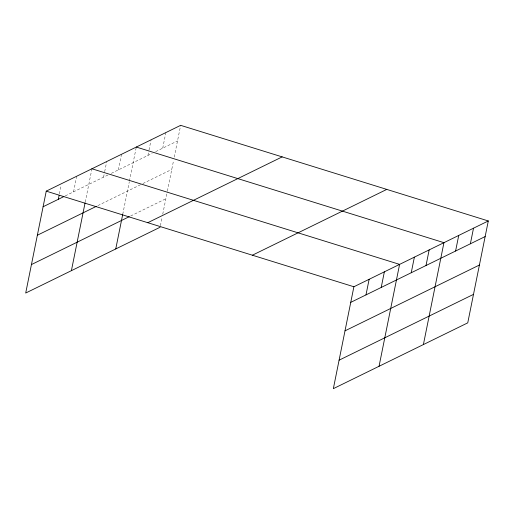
<?xml version="1.0" encoding="UTF-8"?>
<svg xmlns="http://www.w3.org/2000/svg" width="514" height="514" viewBox="0 0 514 514"><rect width="100%" height="100%" fill="white"/><g stroke="black" fill="none" stroke-linecap="round" stroke-linejoin="round"><path stroke-width="0.39" stroke-dasharray="2.57 1.93" d="M59.431 193.836L61.166 185.252M73.566 191.838L76.715 176.231M85.228 202.086L91.942 168.772M103.584 177.144L104.522 172.46M104.683 171.682L106.726 161.537M118.368 169.903L121.51 154.296M122.737 214.306L129.271 181.905M129.425 181.134L136.294 147.055M147.936 155.427L148.88 150.743M149.034 149.966L151.084 139.821M162.72 148.186L165.868 132.58M160.413 225.704L162.122 217.236M162.739 214.158L167.249 191.818M167.403 191.047L173.623 160.188M174.246 157.111L180.652 125.339M65.259 195.905L108.512 174.728M111.326 173.353L152.157 153.358M155.678 151.636L177.503 140.952M97.84 205.619L141.485 184.25M142.898 183.556L171.76 169.427M130.646 216.002L165.842 198.764"/><path stroke-width="0.77" d="M488.3 220.956L353.895 286.761L333.348 388.661L467.753 322.856L488.3 220.956L180.652 125.339L46.247 191.144L25.7 293.044L160.105 227.239M58.333 199.297L59.116 195.397M71.395 270.672L85.073 202.85M115.753 248.956L122.737 214.306M365.981 294.907L369.129 279.301M381.215 287.448L384.363 271.842M379.049 366.283L399.596 264.382L91.942 168.772M411.232 272.754L414.38 257.148M426.016 265.513L429.164 249.907M423.401 344.566L443.948 242.672L136.294 147.055M455.584 251.038L458.732 235.431M470.368 243.803L473.516 228.19M43.099 206.756L63.871 196.586M37.355 235.232L96.433 206.307M31.444 264.569L129.239 216.69M147.769 222.697L282.173 156.892M252.374 255.207L386.779 189.403M350.747 302.367L485.152 236.562M345.01 330.843L479.408 265.038M339.092 360.179L473.497 294.374M46.247 191.144L353.895 286.761"/></g></svg>
